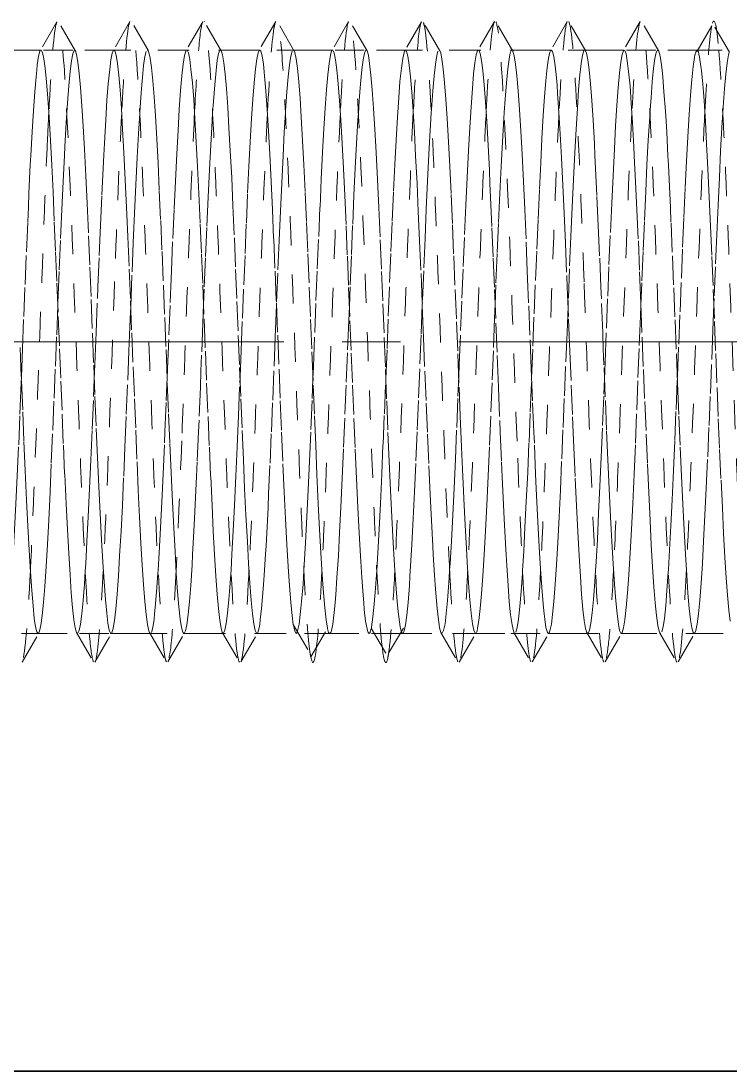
# Model space of a CAD drawing. Header units: millimetres. Extents: x -742 to 742, y -525 to 525.
# Drawn here: x -411.8 to -387.48, y -158.93 to -122.93 of the extents above; entities that cross this region are included whole.
import ezdxf

# ---------------------------------------------------------------- set-up
doc = ezdxf.new("R2010")
doc.units = ezdxf.units.MM
doc.linetypes.add('点画线', pattern=[18, 12, -2, 2, -2])
doc.linetypes.add('虚线', pattern=[2, 1, -1])
doc.layers.get('0').update_dxf_attribs({"lineweight": 35})
for name, color, linetype, lineweight in [('中心线层', 1, '点画线', 18), ('粗实线层', 7, 'Continuous', 35), ('虚线层', 6, '虚线', 18)]:
    doc.layers.add(name, color=color, linetype=linetype, lineweight=lineweight)

# ---------------------------------------------------------------- blocks, each defined once
blk = doc.blocks.new('*X8')
blk.add_line((-437.802, -70), (-387.802, -70))
at = {"layer": '虚线层', "color": 7}
for p, q in [((-406.042, -35), (-431.058, -35)), ((-429.127, -35), (-430.478, -35)), ((-426.629, -35), (-427.976, -35)), ((-424.126, -35), (-425.475, -35)), ((-421.626, -35), (-422.978, -35)), ((-419.129, -35), (-420.477, -35)), ((-416.626, -35), (-417.975, -35)), ((-414.126, -35), (-415.477, -35)), ((-411.629, -35), (-412.978, -35)), ((-409.127, -35), (-410.475, -35)), ((-406.626, -35), (-407.976, -35)), ((-405.761, -35), (-406.042, -35)), ((-404.134, -35), (-405.761, -35)), ((-435.802, -55), (-420.091, -55)), ((-429.225, -55), (-427.876, -55)), ((-426.728, -55), (-425.377, -55)), ((-424.227, -55), (-422.879, -55)), ((-421.725, -55), (-420.376, -55)), ((-420.091, -55), (-419.313, -55)), ((-419.313, -55), (-417.793, -55)), ((-419.227, -55), (-417.876, -55)), ((-417.793, -55), (-417.011, -55)), ((-417.011, -55), (-390.379, -55)), ((-416.728, -55), (-415.379, -55)), ((-414.225, -55), (-412.877, -55)), ((-411.727, -55), (-410.376, -55)), ((-409.228, -55), (-407.878, -55)), ((-406.726, -55), (-405.378, -55))]:
    blk.add_line(p, q, dxfattribs=at)
for points in [[(-428.581, -34.03), (-429.165, -35.039)], [(-427.944, -35.035), (-428.527, -34.025)], [(-426.078, -34.025), (-426.661, -35.034)], [(-425.443, -35.03), (-426.027, -34.021)], [(-423.577, -34.028), (-424.161, -35.038)], [(-422.947, -35.029), (-423.531, -34.019)], [(-421.073, -34.018), (-421.657, -35.028)], [(-420.441, -35.042), (-421.024, -34.032)], [(-418.577, -34.023), (-419.161, -35.032)], [(-417.943, -35.032), (-418.526, -34.023)], [(-416.08, -34.032), (-416.663, -35.042)], [(-415.447, -35.028), (-416.031, -34.018)], [(-413.573, -34.019), (-414.156, -35.029)], [(-412.943, -35.038), (-413.526, -34.028)], [(-411.077, -34.021), (-411.66, -35.03)], [(-410.443, -35.034), (-411.026, -34.025)], [(-408.577, -34.025), (-409.16, -35.035)], [(-407.939, -35.039), (-408.523, -34.03)], [(-406.122, -34.172), (-406.693, -35.15)], [(-405.516, -35.075), (-406.098, -34.078)], [(-429.225, -55), (-429.267, -54.949), (-429.313, -54.778), (-429.357, -54.486), (-429.401, -54.055), (-429.444, -53.531), (-429.487, -52.903), (-429.535, -52.138), (-429.581, -51.321), (-429.625, -50.427), (-429.671, -49.415), (-429.713, -48.397), (-429.756, -47.338), (-429.803, -46.194), (-429.849, -45.09)], [(-429.479, -38.62), (-429.434, -37.808), (-429.411, -37.432), (-429.388, -37.085), (-429.341, -36.429), (-429.297, -35.913), (-429.276, -35.694), (-429.255, -35.507), (-429.21, -35.206), (-429.166, -35.043), (-429.16, -35.032)], [(-429.127, -35), (-429.12, -35.002), (-429.072, -35.09), (-429.028, -35.298), (-428.985, -35.625), (-428.941, -36.092), (-428.898, -36.648), (-428.852, -37.307), (-428.804, -38.1), (-428.759, -38.942), (-428.716, -39.857), (-428.671, -40.888), (-428.629, -41.919), (-428.584, -42.989), (-428.536, -44.139), (-428.491, -45.244), (-428.447, -46.347), (-428.402, -47.488), (-428.36, -48.542), (-428.316, -49.553), (-428.268, -50.556), (-428.222, -51.44), (-428.178, -52.245), (-428.132, -52.996), (-428.09, -53.61), (-428.047, -54.119), (-428, -54.534), (-427.954, -54.809), (-427.909, -54.964), (-427.902, -54.978)], [(-427.994, -35.011), (-428.039, -35.132), (-428.084, -35.372), (-428.13, -35.729), (-428.177, -36.226), (-428.221, -36.81), (-428.242, -37.142), (-428.244, -37.161)], [(-427.95, -35.023), (-427.952, -35.021), (-427.973, -35), (-427.976, -35)], [(-426.729, -55), (-426.744, -54.993), (-426.787, -54.889), (-426.832, -54.649), (-426.874, -54.3), (-426.919, -53.837), (-426.967, -53.234), (-427.013, -52.558), (-427.057, -51.788), (-427.101, -50.89), (-427.144, -49.962), (-427.187, -48.973), (-427.235, -47.881), (-427.281, -46.806), (-427.325, -45.709), (-427.371, -44.546), (-427.413, -43.446), (-427.456, -42.364), (-427.503, -41.262), (-427.549, -40.261), (-427.594, -39.318), (-427.64, -38.401), (-427.682, -37.612), (-427.725, -36.913), (-427.771, -36.285), (-427.817, -35.797), (-427.862, -35.421), (-427.909, -35.153), (-427.95, -35.023)], [(-427.179, -43.119), (-427.134, -42.046), (-427.111, -41.518), (-427.088, -41.009), (-427.041, -39.972), (-426.997, -39.048), (-426.976, -38.609), (-426.955, -38.197), (-426.91, -37.392), (-426.866, -36.722), (-426.82, -36.153), (-426.772, -35.672), (-426.728, -35.331), (-426.685, -35.108), (-426.656, -35.025)], [(-426.629, -35), (-426.598, -35.032), (-426.552, -35.181), (-426.504, -35.467), (-426.459, -35.858), (-426.416, -36.362), (-426.371, -37.005), (-426.329, -37.717), (-426.284, -38.518), (-426.236, -39.445), (-426.191, -40.398), (-426.147, -41.406), (-426.102, -42.514), (-426.06, -43.598), (-426.016, -44.7), (-425.968, -45.862), (-425.922, -46.957), (-425.878, -48.028), (-425.832, -49.114), (-425.79, -50.095), (-425.748, -51.014), (-425.7, -51.901), (-425.654, -52.658), (-425.609, -53.321), (-425.563, -53.908), (-425.521, -54.356), (-425.478, -54.688), (-425.432, -54.911), (-425.405, -54.978)], [(-425.517, -35.051), (-425.562, -35.223), (-425.609, -35.533), (-425.652, -35.946), (-425.673, -36.197), (-425.694, -36.47), (-425.739, -37.134), (-425.742, -37.174)], [(-425.447, -35.024), (-425.471, -35.001), (-425.475, -35)], [(-424.227, -55), (-424.262, -54.957), (-424.306, -54.793), (-424.351, -54.51), (-424.399, -54.086), (-424.444, -53.57), (-424.487, -52.948), (-424.532, -52.19), (-424.574, -51.379), (-424.619, -50.489), (-424.667, -49.482), (-424.713, -48.468), (-424.757, -47.411), (-424.801, -46.268), (-424.844, -45.165), (-424.887, -44.06), (-424.935, -42.911), (-424.981, -41.844), (-425.025, -40.815), (-425.071, -39.789), (-425.113, -38.879), (-425.156, -38.043), (-425.203, -37.256), (-425.249, -36.605), (-425.294, -36.056), (-425.34, -35.598), (-425.382, -35.279), (-425.425, -35.08), (-425.447, -35.024)], [(-424.802, -46.251), (-424.788, -45.92), (-424.741, -44.758), (-424.697, -43.656), (-424.676, -43.106), (-424.655, -42.57), (-424.61, -41.46), (-424.566, -40.449), (-424.52, -39.494), (-424.472, -38.562), (-424.428, -37.756), (-424.385, -37.039), (-424.341, -36.391), (-424.298, -35.882), (-424.252, -35.484), (-424.204, -35.192), (-424.159, -35.037), (-424.153, -35.025)], [(-424.126, -35), (-424.116, -35.003), (-424.071, -35.1), (-424.029, -35.316), (-423.984, -35.651), (-423.936, -36.126), (-423.891, -36.69), (-423.847, -37.355), (-423.802, -38.155), (-423.76, -39.001), (-423.716, -39.921), (-423.668, -40.956), (-423.622, -41.99), (-423.578, -43.061), (-423.533, -44.213), (-423.49, -45.319), (-423.448, -46.421), (-423.4, -47.56), (-423.354, -48.612), (-423.309, -49.619), (-423.263, -50.617), (-423.221, -51.497), (-423.178, -52.296), (-423.132, -53.041), (-423.087, -53.648), (-423.041, -54.15), (-422.994, -54.556), (-422.951, -54.823), (-422.93, -54.912), (-422.909, -54.97), (-422.902, -54.983)], [(-422.994, -35.008), (-423.04, -35.12), (-423.082, -35.352), (-423.125, -35.701), (-423.171, -36.191), (-423.217, -36.767), (-423.244, -37.155)], [(-422.954, -35.018), (-422.978, -35)], [(-421.725, -55), (-421.737, -54.995), (-421.783, -54.9), (-421.831, -54.668), (-421.875, -54.327), (-421.918, -53.872), (-421.962, -53.276), (-422.006, -52.606), (-422.051, -51.843), (-422.099, -50.95), (-422.144, -50.026), (-422.187, -49.041), (-422.232, -47.952), (-422.274, -46.879), (-422.319, -45.783), (-422.367, -44.621), (-422.413, -43.52), (-422.457, -42.437), (-422.501, -41.332), (-422.544, -40.327), (-422.587, -39.379), (-422.635, -38.457), (-422.681, -37.662), (-422.725, -36.957), (-422.771, -36.322), (-422.813, -35.826), (-422.856, -35.443), (-422.903, -35.166), (-422.949, -35.026), (-422.954, -35.018)], [(-422.302, -46.203), (-422.266, -45.302), (-422.22, -44.197), (-422.172, -43.045), (-422.128, -41.974), (-422.085, -40.94), (-422.041, -39.907), (-421.998, -38.988), (-421.952, -38.142), (-421.904, -37.344), (-421.859, -36.68), (-421.816, -36.119), (-421.771, -35.645), (-421.729, -35.312), (-421.684, -35.098), (-421.651, -35.018)], [(-421.626, -35), (-421.591, -35.038), (-421.547, -35.195), (-421.502, -35.489), (-421.46, -35.889), (-421.416, -36.399), (-421.368, -37.05), (-421.322, -37.768), (-421.278, -38.575), (-421.233, -39.508), (-421.19, -40.464), (-421.148, -41.476), (-421.1, -42.586), (-421.054, -43.672), (-421.009, -44.775), (-420.963, -45.936), (-420.921, -47.03), (-420.879, -48.099), (-420.832, -49.182), (-420.787, -50.159), (-420.741, -51.073), (-420.694, -51.954), (-420.651, -52.705), (-420.63, -53.049), (-420.609, -53.362), (-420.564, -53.942), (-420.519, -54.382), (-420.474, -54.703)], [(-420.513, -35.044), (-420.556, -35.208), (-420.603, -35.509), (-420.649, -35.915), (-420.694, -36.431), (-420.74, -37.088), (-420.744, -37.157)], [(-420.448, -35.029), (-420.471, -35.002), (-420.477, -35)], [(-419.301, -54.831), (-419.306, -54.808), (-419.327, -54.684), (-419.348, -54.533), (-419.393, -54.117), (-419.437, -53.608), (-419.483, -52.993), (-419.531, -52.242), (-419.575, -51.436), (-419.618, -50.552), (-419.663, -49.548), (-419.706, -48.537), (-419.751, -47.483), (-419.799, -46.342), (-419.844, -45.239), (-419.887, -44.134), (-419.932, -42.983), (-419.974, -41.914), (-420.019, -40.883), (-420.067, -39.853), (-420.113, -38.938), (-420.157, -38.097), (-420.201, -37.304), (-420.244, -36.646), (-420.287, -36.09), (-420.335, -35.623), (-420.381, -35.297), (-420.425, -35.089), (-420.448, -35.029)], [(-419.802, -46.277), (-419.785, -45.845), (-419.741, -44.683), (-419.698, -43.581), (-419.652, -42.497), (-419.604, -41.39), (-419.559, -40.383), (-419.516, -39.431), (-419.471, -38.505), (-419.429, -37.705), (-419.384, -36.994), (-419.336, -36.353), (-419.291, -35.851), (-419.247, -35.461), (-419.202, -35.177), (-419.16, -35.03), (-419.157, -35.025)], [(-419.129, -35), (-419.116, -35.005), (-419.068, -35.111), (-419.023, -35.335), (-418.978, -35.678), (-418.933, -36.161), (-418.89, -36.731), (-418.848, -37.403), (-418.8, -38.209), (-418.754, -39.061), (-418.709, -39.986), (-418.663, -41.024), (-418.621, -42.061), (-418.579, -43.135), (-418.532, -44.288), (-418.487, -45.394), (-418.441, -46.494), (-418.394, -47.632), (-418.351, -48.681), (-418.33, -49.194), (-418.309, -49.686), (-418.264, -50.679), (-418.219, -51.553), (-418.173, -52.347), (-418.126, -53.085), (-418.082, -53.685), (-418.061, -53.948), (-418.04, -54.18), (-417.995, -54.578), (-417.979, -54.687)], [(-417.987, -35.005), (-418.035, -35.109), (-418.081, -35.332), (-418.125, -35.674), (-418.171, -36.155), (-418.213, -36.725), (-418.242, -37.178)], [(-417.947, -35.025), (-417.975, -35)], [(-416.824, -54.687), (-416.869, -54.354), (-416.892, -54.143), (-416.915, -53.906), (-416.962, -53.318), (-417.006, -52.655), (-417.027, -52.284), (-417.049, -51.897), (-417.093, -51.01), (-417.137, -50.091), (-417.183, -49.109), (-417.231, -48.023), (-417.275, -46.952), (-417.318, -45.857), (-417.363, -44.695), (-417.406, -43.593), (-417.451, -42.509), (-417.499, -41.401), (-417.544, -40.393), (-417.587, -39.441), (-417.632, -38.514), (-417.675, -37.713), (-417.719, -37.002), (-417.767, -36.359), (-417.813, -35.856), (-417.857, -35.465), (-417.901, -35.18), (-417.944, -35.031), (-417.947, -35.025)], [(-417.302, -46.275), (-417.259, -45.228), (-417.216, -44.122), (-417.171, -42.972), (-417.129, -41.903), (-417.084, -40.872), (-417.036, -39.843), (-416.991, -38.928), (-416.947, -38.088), (-416.902, -37.296), (-416.86, -36.639), (-416.816, -36.084), (-416.768, -35.619), (-416.723, -35.294), (-416.678, -35.088), (-416.656, -35.029)], [(-416.626, -35), (-416.59, -35.045), (-416.548, -35.21), (-416.5, -35.513), (-416.455, -35.92), (-416.409, -36.438), (-416.363, -37.095), (-416.321, -37.82), (-416.279, -38.632), (-416.232, -39.57), (-416.187, -40.531), (-416.141, -41.546), (-416.094, -42.658), (-416.051, -43.746), (-416.03, -44.301), (-416.009, -44.85), (-415.964, -46.011), (-415.919, -47.104), (-415.873, -48.17), (-415.826, -49.249), (-415.782, -50.223), (-415.761, -50.69), (-415.74, -51.133), (-415.695, -52.008), (-415.679, -52.293)], [(-415.513, -35.037), (-415.557, -35.193), (-415.601, -35.486), (-415.644, -35.884), (-415.687, -36.393), (-415.735, -37.042), (-415.743, -37.157)], [(-415.453, -35.018), (-415.467, -35.003), (-415.477, -35)], [(-414.524, -52.293), (-414.569, -51.493), (-414.592, -51.059), (-414.615, -50.614), (-414.662, -49.615), (-414.706, -48.607), (-414.728, -48.082), (-414.749, -47.555), (-414.793, -46.416), (-414.837, -45.314), (-414.883, -44.209), (-414.931, -43.057), (-414.975, -41.986), (-415.018, -40.951), (-415.063, -39.917), (-415.106, -38.997), (-415.151, -38.151), (-415.199, -37.352), (-415.244, -36.687), (-415.287, -36.124), (-415.332, -35.649), (-415.375, -35.315), (-415.419, -35.099), (-415.453, -35.018)], [(-414.802, -46.203), (-414.784, -45.771), (-414.736, -44.609), (-414.691, -43.508), (-414.647, -42.425), (-414.602, -41.321), (-414.56, -40.316), (-414.516, -39.37), (-414.468, -38.448), (-414.423, -37.654), (-414.378, -36.95), (-414.333, -36.316), (-414.29, -35.821), (-414.248, -35.439), (-414.2, -35.164), (-414.155, -35.025), (-414.15, -35.018)], [(-414.126, -35), (-414.109, -35.008), (-414.063, -35.122), (-414.021, -35.355), (-413.979, -35.705), (-413.932, -36.196), (-413.887, -36.774), (-413.841, -37.452), (-413.794, -38.264), (-413.751, -39.121), (-413.73, -39.581), (-413.709, -40.051), (-413.664, -41.093), (-413.619, -42.133), (-413.573, -43.208), (-413.526, -44.362), (-413.482, -45.468), (-413.461, -46.024), (-413.44, -46.569), (-413.395, -47.705), (-413.379, -48.095)], [(-412.988, -35.003), (-413.032, -35.098), (-413.075, -35.313), (-413.119, -35.647), (-413.167, -36.121), (-413.213, -36.683), (-413.244, -37.145)], [(-412.951, -35.025), (-412.978, -35)], [(-412.224, -48.095), (-412.269, -47.026), (-412.292, -46.477), (-412.315, -45.932), (-412.362, -44.77), (-412.406, -43.668), (-412.428, -43.117), (-412.449, -42.581), (-412.493, -41.471), (-412.538, -40.46), (-412.583, -39.504), (-412.631, -38.571), (-412.675, -37.765), (-412.718, -37.047), (-412.763, -36.397), (-412.806, -35.887), (-412.851, -35.488), (-412.899, -35.194), (-412.944, -35.038), (-412.951, -35.025)], [(-412.302, -46.251), (-412.26, -45.153), (-412.216, -44.048), (-412.168, -42.899), (-412.123, -41.832), (-412.078, -40.804), (-412.033, -39.779), (-411.99, -38.869), (-411.948, -38.034), (-411.9, -37.249), (-411.855, -36.598), (-411.809, -36.051), (-411.763, -35.594), (-411.721, -35.276), (-411.679, -35.078), (-411.657, -35.024)], [(-411.629, -35), (-411.587, -35.052), (-411.541, -35.225), (-411.494, -35.536), (-411.451, -35.951), (-411.43, -36.202), (-411.409, -36.477), (-411.364, -37.141), (-411.319, -37.872), (-411.273, -38.69), (-411.226, -39.633), (-411.182, -40.598), (-411.161, -41.105), (-411.14, -41.616), (-411.095, -42.732), (-411.079, -43.131)], [(-410.506, -35.031), (-410.551, -35.178), (-410.599, -35.463), (-410.644, -35.853), (-410.688, -36.355), (-410.732, -36.998), (-410.743, -37.173)], [(-410.448, -35.025), (-410.463, -35.005), (-410.475, -35)], [(-409.924, -43.131), (-409.969, -42.057), (-409.992, -41.529), (-410.015, -41.02), (-410.062, -39.982), (-410.106, -39.057), (-410.128, -38.618), (-410.149, -38.206), (-410.193, -37.4), (-410.238, -36.729), (-410.283, -36.159), (-410.331, -35.676), (-410.375, -35.334), (-410.418, -35.11), (-410.448, -35.025)], [(-409.802, -46.284), (-409.778, -45.697), (-409.733, -44.534), (-409.69, -43.434), (-409.648, -42.353), (-409.6, -41.251), (-409.555, -40.251), (-409.509, -39.308), (-409.463, -38.392), (-409.421, -37.604), (-409.379, -36.906), (-409.332, -36.279), (-409.287, -35.792), (-409.241, -35.418), (-409.194, -35.151), (-409.153, -35.023)], [(-409.153, -35.023), (-409.151, -35.02), (-409.13, -35)], [(-409.127, -35), (-409.109, -35.011), (-409.064, -35.134), (-409.019, -35.375), (-408.973, -35.733), (-408.926, -36.232), (-408.883, -36.816), (-408.861, -37.149), (-408.84, -37.501), (-408.795, -38.32), (-408.779, -38.629)], [(-407.983, -35.001), (-408.031, -35.088), (-408.075, -35.295), (-408.118, -35.621), (-408.163, -36.087), (-408.206, -36.642), (-408.243, -37.175)], [(-407.624, -38.629), (-407.669, -37.817), (-407.692, -37.44), (-407.715, -37.092), (-407.762, -36.435), (-407.806, -35.918), (-407.828, -35.699), (-407.849, -35.511), (-407.893, -35.209), (-407.938, -35.044), (-407.943, -35.032)], [(-407.302, -46.217), (-407.3, -46.182), (-407.255, -45.078), (-407.209, -43.974), (-407.163, -42.826), (-407.121, -41.761), (-407.079, -40.736), (-407.032, -39.715), (-406.987, -38.81), (-406.941, -37.981), (-406.894, -37.202), (-406.851, -36.558), (-406.83, -36.273), (-406.809, -36.018), (-406.764, -35.568), (-406.719, -35.259), (-406.699, -35.16)], [(-406.693, -35.15), (-406.704, -35.169)], [(-406.699, -35.16), (-406.673, -35.069), (-406.626, -35), (-406.626, -35)], [(-406.626, -35), (-406.583, -35.06), (-406.561, -35.136), (-406.54, -35.242), (-406.495, -35.561), (-406.479, -35.704)], [(-405.522, -35.064), (-405.528, -35.08), (-405.549, -35.165), (-405.593, -35.441), (-405.638, -35.823), (-405.683, -36.318), (-405.731, -36.953), (-405.744, -37.146)], [(-406.479, -35.704), (-406.434, -36.167), (-406.411, -36.442), (-406.388, -36.739), (-406.341, -37.449), (-406.298, -38.219), (-406.276, -38.639), (-406.255, -39.072), (-406.21, -40.047), (-406.166, -41.037), (-406.12, -42.075), (-406.072, -43.204), (-406.028, -44.301), (-405.985, -45.407), (-405.941, -46.565), (-405.898, -47.646), (-405.852, -48.694), (-405.804, -49.748), (-405.759, -50.69), (-405.716, -51.564), (-405.672, -52.395), (-405.629, -53.093), (-405.584, -53.692), (-405.536, -54.207), (-405.491, -54.582)], [(-428.244, -37.161), (-428.263, -37.493), (-428.308, -38.311), (-428.324, -38.62)], [(-425.742, -37.174), (-425.784, -37.864), (-425.83, -38.681), (-425.877, -39.623), (-425.921, -40.587), (-425.942, -41.094), (-425.963, -41.605), (-426.008, -42.72), (-426.024, -43.119)], [(-423.244, -37.155), (-423.262, -37.444), (-423.309, -38.255), (-423.352, -39.112), (-423.373, -39.571), (-423.394, -40.04), (-423.439, -41.082), (-423.484, -42.122), (-423.53, -43.197), (-423.552, -43.722)], [(-420.744, -37.157), (-420.783, -37.811), (-420.825, -38.623), (-420.871, -39.56), (-420.917, -40.52), (-420.962, -41.534), (-421.009, -42.647), (-421.052, -43.734)], [(-418.242, -37.178), (-418.256, -37.395), (-418.303, -38.2), (-418.349, -39.052), (-418.394, -39.975), (-418.44, -41.013), (-418.483, -42.05), (-418.525, -43.123), (-418.552, -43.797)], [(-415.743, -37.157), (-415.781, -37.76), (-415.826, -38.566), (-415.871, -39.498), (-415.913, -40.453), (-415.956, -41.465), (-416.003, -42.574), (-416.049, -43.66), (-416.052, -43.733)], [(-413.244, -37.145), (-413.257, -37.347), (-413.301, -38.146), (-413.344, -38.992), (-413.387, -39.911), (-413.435, -40.945), (-413.481, -41.979), (-413.526, -43.05), (-413.552, -43.722)], [(-410.743, -37.173), (-410.775, -37.709), (-410.819, -38.509), (-410.867, -39.436), (-410.913, -40.387), (-410.957, -41.395), (-411.001, -42.502), (-411.044, -43.586), (-411.052, -43.792)], [(-408.243, -37.175), (-408.251, -37.299), (-408.299, -38.092), (-408.344, -38.932), (-408.388, -39.847), (-408.432, -40.877), (-408.475, -41.908), (-408.519, -42.977), (-408.552, -43.76)], [(-405.744, -37.146), (-405.775, -37.658), (-405.818, -38.452), (-405.863, -39.374), (-405.906, -40.321), (-405.951, -41.325), (-405.999, -42.43), (-406.044, -43.512), (-406.052, -43.709)], [(-429.802, -46.218), (-429.764, -45.241), (-429.719, -44.136), (-429.673, -43.041), (-429.626, -41.916), (-429.582, -40.884), (-429.561, -40.383), (-429.54, -39.903), (-429.495, -38.939), (-429.479, -38.62)], [(-428.324, -38.62), (-428.369, -39.509), (-428.392, -39.983), (-428.415, -40.465), (-428.462, -41.531), (-428.506, -42.587), (-428.527, -43.132), (-428.548, -43.674), (-428.552, -43.762)], [(-408.779, -38.629), (-408.734, -39.519), (-408.711, -39.993), (-408.688, -40.476), (-408.641, -41.542), (-408.597, -42.599), (-408.576, -43.144), (-408.555, -43.686), (-408.51, -44.845), (-408.466, -45.95), (-408.42, -47.044), (-408.372, -48.166), (-408.328, -49.194), (-408.285, -50.171), (-408.241, -51.13), (-408.198, -51.965), (-408.152, -52.714), (-408.104, -53.401), (-408.059, -53.948), (-408.016, -54.387), (-407.972, -54.723), (-407.929, -54.922), (-407.906, -54.977)], [(-406.725, -55), (-406.756, -54.969), (-406.803, -54.811), (-406.849, -54.537), (-406.894, -54.146), (-406.94, -53.615), (-406.983, -53.002), (-407.025, -52.29), (-407.071, -51.446), (-407.117, -50.563), (-407.162, -49.611), (-407.209, -48.55), (-407.252, -47.496), (-407.273, -46.953), (-407.294, -46.412), (-407.34, -45.253), (-407.385, -44.148), (-407.43, -43.053), (-407.477, -41.927), (-407.521, -40.895), (-407.543, -40.394), (-407.564, -39.913), (-407.608, -38.948), (-407.624, -38.629)], [(-427.302, -46.284), (-427.282, -45.785), (-427.261, -45.228), (-427.24, -44.679), (-427.195, -43.521), (-427.179, -43.119)], [(-426.024, -43.119), (-426.052, -43.791)], [(-411.079, -43.131), (-411.034, -44.227), (-411.011, -44.783), (-410.988, -45.332), (-410.941, -46.49), (-410.897, -47.573), (-410.876, -48.108), (-410.855, -48.625), (-410.81, -49.682), (-410.766, -50.629), (-410.72, -51.507), (-410.672, -52.344), (-410.628, -53.049), (-410.585, -53.655), (-410.541, -54.178), (-410.498, -54.56), (-410.452, -54.826), (-410.404, -54.975), (-410.4, -54.982)], [(-409.228, -55), (-409.24, -54.996), (-409.283, -54.901), (-409.325, -54.686), (-409.371, -54.332), (-409.417, -53.878), (-409.462, -53.316), (-409.509, -52.615), (-409.552, -51.853), (-409.573, -51.436), (-409.594, -51.007), (-409.639, -50.038), (-409.685, -49.053), (-409.73, -48.019), (-409.777, -46.893), (-409.821, -45.797), (-409.843, -45.24), (-409.864, -44.691), (-409.908, -43.533), (-409.924, -43.131)], [(-428.552, -43.762), (-428.593, -44.834), (-428.637, -45.939), (-428.683, -47.032), (-428.731, -48.155), (-428.775, -49.183), (-428.818, -50.161), (-428.862, -51.12), (-428.906, -51.956), (-428.951, -52.707), (-428.999, -53.394), (-429.044, -53.943), (-429.087, -54.382), (-429.132, -54.721), (-429.174, -54.92), (-429.198, -54.977)], [(-426.052, -43.791), (-426.069, -44.215), (-426.092, -44.771), (-426.115, -45.32), (-426.162, -46.478), (-426.206, -47.562), (-426.227, -48.096), (-426.248, -48.613), (-426.293, -49.671), (-426.337, -50.619), (-426.383, -51.498), (-426.431, -52.336), (-426.475, -53.042), (-426.518, -53.649), (-426.562, -54.173), (-426.606, -54.557), (-426.651, -54.823), (-426.699, -54.974)], [(-423.552, -43.722), (-423.577, -44.35), (-423.621, -45.456), (-423.642, -46.012), (-423.663, -46.557), (-423.708, -47.693), (-423.724, -48.083)], [(-421.052, -43.734), (-421.052, -43.734), (-421.073, -44.289), (-421.094, -44.838), (-421.139, -45.999), (-421.185, -47.092), (-421.23, -48.159), (-421.277, -49.239), (-421.321, -50.213), (-421.342, -50.68), (-421.363, -51.123), (-421.408, -52), (-421.424, -52.285)], [(-418.552, -43.797), (-418.571, -44.276), (-418.617, -45.382), (-418.662, -46.483), (-418.709, -47.62), (-418.752, -48.67), (-418.773, -49.183), (-418.794, -49.675), (-418.839, -50.67), (-418.885, -51.544), (-418.93, -52.339), (-418.977, -53.078), (-419.021, -53.68), (-419.042, -53.943), (-419.063, -54.175), (-419.108, -54.575), (-419.124, -54.684)], [(-416.052, -43.733), (-416.094, -44.763), (-416.14, -45.925), (-416.183, -47.018), (-416.225, -48.088), (-416.271, -49.171), (-416.317, -50.149), (-416.362, -51.064), (-416.409, -51.946), (-416.452, -52.698), (-416.473, -53.042), (-416.494, -53.356), (-416.539, -53.937), (-416.585, -54.378), (-416.63, -54.701)], [(-413.552, -43.722), (-413.571, -44.201), (-413.613, -45.307), (-413.656, -46.409), (-413.703, -47.549), (-413.749, -48.601), (-413.794, -49.609), (-413.84, -50.608), (-413.883, -51.488), (-413.925, -52.288), (-413.971, -53.034), (-414.017, -53.642), (-414.062, -54.145), (-414.109, -54.553), (-414.152, -54.821), (-414.173, -54.911), (-414.194, -54.969)], [(-411.052, -43.792), (-411.087, -44.688), (-411.135, -45.85), (-411.181, -46.945), (-411.226, -48.016), (-411.271, -49.103), (-411.313, -50.085), (-411.356, -51.004), (-411.403, -51.892), (-411.449, -52.65), (-411.494, -53.314), (-411.54, -53.903), (-411.583, -54.351), (-411.625, -54.685), (-411.671, -54.909), (-411.699, -54.978)], [(-408.552, -43.76), (-408.567, -44.127), (-408.613, -45.232), (-408.657, -46.335), (-408.702, -47.476), (-408.744, -48.531), (-408.787, -49.542), (-408.835, -50.546), (-408.881, -51.431), (-408.926, -52.237), (-408.971, -52.989), (-409.013, -53.604), (-409.056, -54.114), (-409.103, -54.53), (-409.149, -54.807), (-409.194, -54.963), (-409.202, -54.978)], [(-406.052, -43.709), (-406.088, -44.614), (-406.132, -45.776), (-406.175, -46.872), (-406.219, -47.945), (-406.267, -49.035), (-406.313, -50.02), (-406.357, -50.945), (-406.402, -51.838), (-406.444, -52.602), (-406.487, -53.273), (-406.535, -53.869), (-406.581, -54.325), (-406.626, -54.667), (-406.671, -54.899), (-406.699, -54.976)], [(-430.111, -52.835), (-430.078, -52.282), (-430.032, -51.437), (-429.987, -50.553), (-429.941, -49.601), (-429.894, -48.539), (-429.851, -47.485), (-429.83, -46.941), (-429.809, -46.4), (-429.802, -46.218)], [(-427.61, -52.862), (-427.594, -52.608), (-427.551, -51.844), (-427.53, -51.427), (-427.509, -50.997), (-427.464, -50.028), (-427.419, -49.043), (-427.373, -48.008), (-427.326, -46.881), (-427.302, -46.284)], [(-424.879, -48.083), (-424.834, -47.014), (-424.811, -46.465), (-424.802, -46.251)], [(-422.579, -52.285), (-422.534, -51.484), (-422.511, -51.05), (-422.488, -50.604), (-422.441, -49.605), (-422.397, -48.596), (-422.376, -48.071), (-422.355, -47.544), (-422.31, -46.404), (-422.302, -46.203)], [(-420.11, -52.846), (-420.097, -52.647), (-420.076, -52.276), (-420.055, -51.889), (-420.01, -51), (-419.966, -50.08), (-419.92, -49.098), (-419.872, -48.012), (-419.828, -46.941), (-419.802, -46.277)], [(-417.611, -52.847), (-417.572, -52.234), (-417.528, -51.427), (-417.485, -50.542), (-417.441, -49.538), (-417.398, -48.526), (-417.352, -47.471), (-417.304, -46.33), (-417.302, -46.275)], [(-415.112, -52.827), (-415.098, -52.598), (-415.052, -51.834), (-415.004, -50.941), (-414.959, -50.016), (-414.916, -49.03), (-414.871, -47.94), (-414.829, -46.867), (-414.802, -46.203)], [(-412.61, -52.843), (-412.571, -52.182), (-412.529, -51.369), (-412.484, -50.479), (-412.436, -49.471), (-412.391, -48.456), (-412.347, -47.399), (-412.302, -46.256), (-412.302, -46.251)], [(-410.11, -52.845), (-410.091, -52.55), (-410.047, -51.78), (-410.002, -50.88), (-409.96, -49.951), (-409.916, -48.962), (-409.868, -47.869), (-409.823, -46.794), (-409.802, -46.284)], [(-407.611, -52.821), (-407.568, -52.13), (-407.523, -51.312), (-407.478, -50.417), (-407.433, -49.404), (-407.39, -48.386), (-407.348, -47.326), (-407.302, -46.217)], [(-425.111, -52.831), (-425.073, -52.231), (-425.026, -51.38), (-424.982, -50.491), (-424.961, -50.016), (-424.94, -49.534), (-424.895, -48.469), (-424.879, -48.083)], [(-423.724, -48.083), (-423.769, -49.115), (-423.792, -49.616), (-423.815, -50.096), (-423.862, -51.061), (-423.906, -51.902), (-423.927, -52.294), (-423.948, -52.659), (-423.993, -53.353), (-424.037, -53.909), (-424.083, -54.356), (-424.131, -54.703), (-424.175, -54.911), (-424.201, -54.977)], [(-413.379, -48.095), (-413.334, -49.126), (-413.311, -49.627), (-413.288, -50.107), (-413.241, -51.07), (-413.197, -51.911), (-413.176, -52.303), (-413.155, -52.666), (-413.11, -53.36), (-413.066, -53.915), (-413.02, -54.361), (-412.972, -54.706), (-412.928, -54.912), (-412.903, -54.977)], [(-411.727, -55), (-411.762, -54.963), (-411.809, -54.796), (-411.852, -54.514), (-411.873, -54.327), (-411.894, -54.116), (-411.939, -53.577), (-411.985, -52.956), (-412.03, -52.239), (-412.077, -51.389), (-412.121, -50.501), (-412.142, -50.027), (-412.164, -49.545), (-412.208, -48.48), (-412.224, -48.095)], [(-422.611, -52.823), (-422.595, -52.558), (-422.579, -52.285)], [(-421.424, -52.285), (-421.469, -52.997), (-421.492, -53.319), (-421.515, -53.611), (-421.562, -54.143), (-421.606, -54.534), (-421.627, -54.688), (-421.648, -54.809), (-421.693, -54.969), (-421.697, -54.976)], [(-415.679, -52.293), (-415.634, -53.004), (-415.611, -53.326), (-415.588, -53.617), (-415.541, -54.148), (-415.497, -54.538), (-415.476, -54.691), (-415.455, -54.812), (-415.41, -54.97), (-415.407, -54.976)], [(-414.225, -55), (-414.239, -54.993), (-414.285, -54.891), (-414.33, -54.667), (-414.377, -54.305), (-414.421, -53.844), (-414.442, -53.57), (-414.463, -53.274), (-414.508, -52.566), (-414.524, -52.293)], [(-427.863, -54.995), (-427.821, -54.9), (-427.778, -54.683), (-427.732, -54.328), (-427.687, -53.873), (-427.641, -53.309), (-427.61, -52.862)], [(-425.341, -54.962), (-425.294, -54.793), (-425.251, -54.51), (-425.23, -54.323), (-425.209, -54.111), (-425.164, -53.57), (-425.119, -52.949), (-425.111, -52.831)], [(-422.864, -54.993), (-422.819, -54.889), (-422.773, -54.664), (-422.726, -54.301), (-422.682, -53.838), (-422.661, -53.564), (-422.64, -53.267), (-422.611, -52.823)], [(-420.279, -54.684), (-420.234, -54.35), (-420.211, -54.138), (-420.188, -53.901), (-420.141, -53.312), (-420.11, -52.846)], [(-417.802, -54.83), (-417.797, -54.806), (-417.776, -54.681), (-417.755, -54.529), (-417.71, -54.112), (-417.666, -53.602), (-417.62, -52.986), (-417.611, -52.847)], [(-415.128, -53.079), (-415.112, -52.827)], [(-412.841, -54.956), (-412.798, -54.791), (-412.752, -54.506), (-412.704, -54.081), (-412.659, -53.564), (-412.616, -52.941), (-412.61, -52.843)], [(-410.359, -54.992), (-410.316, -54.887), (-410.271, -54.646), (-410.229, -54.296), (-410.184, -53.832), (-410.136, -53.228), (-410.11, -52.845)], [(-407.836, -54.948), (-407.791, -54.775), (-407.747, -54.483), (-407.702, -54.05), (-407.66, -53.525), (-407.616, -52.895), (-407.611, -52.821)], [(-415.366, -54.995), (-415.32, -54.898), (-415.272, -54.665), (-415.228, -54.323), (-415.185, -53.867), (-415.141, -53.27), (-415.128, -53.079)], [(-420.48, -54.692), (-419.898, -55.678)], [(-420.474, -54.703), (-420.473, -54.707), (-420.426, -54.92), (-420.382, -54.999), (-420.376, -55)], [(-420.376, -55), (-420.361, -54.992), (-420.34, -54.955), (-420.295, -54.778), (-420.279, -54.684)], [(-419.124, -54.684), (-419.169, -54.9), (-419.181, -54.936)], [(-417.979, -54.687), (-417.934, -54.902), (-417.911, -54.965), (-417.888, -54.996), (-417.876, -55)], [(-417.206, -55.677), (-416.623, -54.691)], [(-416.728, -55), (-416.742, -54.993), (-416.763, -54.956), (-416.808, -54.78), (-416.824, -54.687)], [(-416.63, -54.701), (-416.63, -54.704), (-416.676, -54.913)], [(-429.778, -55.979), (-429.194, -54.971)], [(-427.909, -54.965), (-427.326, -55.975)], [(-427.902, -54.978), (-427.875, -55)], [(-427.281, -55.98), (-426.697, -54.97)], [(-425.41, -54.969), (-424.826, -55.978)], [(-425.405, -54.978), (-425.387, -54.997), (-425.377, -55)], [(-424.777, -55.975), (-424.194, -54.965)], [(-422.906, -54.976), (-422.322, -55.985)], [(-422.277, -55.978), (-421.693, -54.969)], [(-419.876, -55.805), (-419.294, -54.819)], [(-419.228, -55), (-419.262, -54.963), (-419.301, -54.831)], [(-419.181, -54.936), (-419.192, -54.964), (-419.215, -54.995), (-419.228, -55)], [(-417.876, -55), (-417.841, -54.962), (-417.833, -54.942)], [(-417.833, -54.942), (-417.802, -54.83)], [(-417.809, -54.818), (-417.227, -55.803)], [(-416.676, -54.913), (-416.677, -54.919), (-416.721, -54.999), (-416.728, -55)], [(-415.411, -54.969), (-414.827, -55.978)], [(-415.407, -54.976), (-415.379, -55)], [(-414.781, -55.985), (-414.198, -54.976)], [(-412.91, -54.965), (-412.326, -55.975)], [(-412.903, -54.977), (-412.885, -54.998), (-412.877, -55)], [(-412.278, -55.978), (-411.694, -54.969)], [(-410.407, -54.97), (-409.823, -55.98)], [(-409.778, -55.975), (-409.195, -54.965)], [(-407.91, -54.971), (-407.326, -55.979)], [(-407.906, -54.977), (-407.884, -54.999), (-407.878, -55)], [(-407.277, -55.975), (-406.693, -54.966)]]:
    blk.add_lwpolyline(points, dxfattribs=at)
for points, knots in [([(-428.581, -34.03), (-428.592, -34.052), (-428.603, -34.087), (-428.696, -34.489), (-428.778, -35.558), (-428.861, -37.15)], [0, 0, 0, 0, 303.510053, 303.510053, 2576.477035, 2576.477035, 2576.477035, 2576.477035]), ([(-427.326, -55.975), (-427.372, -55.898), (-427.418, -55.605), (-427.56, -54.045), (-427.656, -52.097), (-427.847, -47.286), (-427.943, -44.494), (-428.135, -39.385), (-428.231, -37.144), (-428.393, -34.722), (-428.46, -34.143), (-428.527, -34.025)], [0, 0, 0, 0, 637.935172, 637.935172, 1965.976577, 1965.976577, 3294.017983, 3294.017983, 4622.059389, 4622.059389, 5548.736719, 5548.736719, 5548.736719, 5548.736719]), ([(-426.078, -34.025), (-426.156, -34.17), (-426.235, -34.964), (-426.33, -36.567), (-426.345, -36.851), (-426.361, -37.153)], [0, 0, 0, 0, 2140.055835, 2140.055835, 2562.093594, 2562.093594, 2562.093594, 2562.093594]), ([(-424.826, -55.978), (-424.843, -55.951), (-424.86, -55.894), (-424.972, -55.31), (-425.068, -53.849), (-425.26, -49.648), (-425.356, -46.972), (-425.547, -41.663), (-425.643, -39.11), (-425.835, -35.346), (-425.931, -34.191), (-426.027, -34.022), (-426.027, -34.022), (-426.027, -34.021)], [0, 0, 0, 0, 272.635946, 272.635946, 1824.179953, 1824.179953, 3375.723961, 3375.723961, 4927.267968, 4927.267968, 6478.811976, 6478.811976, 6481.552238, 6481.552238, 6481.552238, 6481.552238]), ([(-423.583, -34.038), (-423.631, -34.141), (-423.679, -34.478), (-423.771, -35.568), (-423.816, -36.281), (-423.86, -37.139)], [0, 0, 0, 0, 1321.013465, 1321.013465, 2545.930525, 2545.930525, 2545.930525, 2545.930525]), ([(-422.323, -55.984), (-422.407, -55.859), (-422.492, -54.977), (-422.672, -51.787), (-422.768, -49.355), (-422.96, -44.102), (-423.056, -41.359), (-423.247, -36.866), (-423.343, -35.183), (-423.47, -34.202), (-423.5, -34.062), (-423.531, -34.019)], [0, 0, 0, 0, 1158.111701, 1158.111701, 2468.533818, 2468.533818, 3778.955935, 3778.955935, 5089.378052, 5089.378052, 5507.684546, 5507.684546, 5507.684546, 5507.684546]), ([(-421.102, -34.086), (-421.114, -34.129), (-421.127, -34.188), (-421.213, -34.71), (-421.287, -35.726), (-421.361, -37.154)], [0, 0, 0, 0, 366.649222, 366.649222, 2529.758668, 2529.758668, 2529.758668, 2529.758668]), ([(-419.898, -55.678), (-419.928, -55.479), (-419.959, -55.187), (-420.085, -53.599), (-420.181, -51.528), (-420.372, -46.584), (-420.468, -43.783), (-420.66, -38.778), (-420.756, -36.647), (-420.909, -34.595), (-420.967, -34.144), (-421.024, -34.032)], [0, 0, 0, 0, 441.683296, 441.683296, 1833.672196, 1833.672196, 3225.661095, 3225.661095, 4617.649994, 4617.649994, 5452.435124, 5452.435124, 5452.435124, 5452.435124]), ([(-418.578, -34.024), (-418.665, -34.183), (-418.752, -35.146), (-418.847, -36.879), (-418.854, -37.019), (-418.861, -37.162)], [0, 0, 0, 0, 2319.807424, 2319.807424, 2515.591755, 2515.591755, 2515.591755, 2515.591755]), ([(-417.402, -55.656), (-417.498, -54.995), (-417.593, -53.387), (-417.785, -48.99), (-417.881, -46.266), (-418.073, -40.989), (-418.168, -38.513), (-418.352, -35.149), (-418.439, -34.183), (-418.526, -34.024)], [0, 0, 0, 0, 1134.932213, 1134.932213, 2269.864427, 2269.864427, 3404.79664, 3404.79664, 4439.308429, 4439.308429, 4439.308429, 4439.308429]), ([(-416.08, -34.032), (-416.137, -34.144), (-416.194, -34.592), (-416.288, -35.838), (-416.324, -36.437), (-416.359, -37.13)], [0, 0, 0, 0, 1536.570138, 1536.570138, 2499.410386, 2499.410386, 2499.410386, 2499.410386]), ([(-415.102, -53.023), (-415.198, -51.201), (-415.293, -48.688), (-415.485, -43.394), (-415.581, -40.692), (-415.773, -36.387), (-415.868, -34.848), (-415.986, -34.132), (-416.009, -34.049), (-416.031, -34.018)], [0, 0, 0, 0, 1374.751971, 1374.751971, 2749.503941, 2749.503941, 4124.255912, 4124.255912, 4442.560122, 4442.560122, 4442.560122, 4442.560122]), ([(-413.573, -34.019), (-413.603, -34.062), (-413.634, -34.2), (-413.73, -34.94), (-413.795, -35.882), (-413.86, -37.141)], [0, 0, 0, 0, 789.332722, 789.332722, 2483.372347, 2483.372347, 2483.372347, 2483.372347]), ([(-412.802, -48.404), (-412.898, -45.872), (-412.993, -43.077), (-413.185, -38.196), (-413.281, -36.183), (-413.427, -34.46), (-413.476, -34.117), (-413.526, -34.028)], [0, 0, 0, 0, 1378.37898, 1378.37898, 2756.757959, 2756.757959, 3473.943682, 3473.943682, 3473.943682, 3473.943682]), ([(-411.077, -34.021), (-411.077, -34.021), (-411.077, -34.021), (-411.172, -34.186), (-411.267, -35.32), (-411.362, -37.172)], [0, 0, 0, 0, 0.194766, 0.194766, 2467.37187, 2467.37187, 2467.37187, 2467.37187]), ([(-410.502, -42.944), (-410.598, -40.328), (-410.693, -37.942), (-410.868, -34.967), (-410.947, -34.171), (-411.026, -34.025)], [0, 0, 0, 0, 1353.218168, 1353.218168, 2468.606644, 2468.606644, 2468.606644, 2468.606644]), ([(-408.577, -34.025), (-408.643, -34.143), (-408.71, -34.719), (-408.805, -36.124), (-408.832, -36.606), (-408.86, -37.145)], [0, 0, 0, 0, 1730.711328, 1730.711328, 2452.909607, 2452.909607, 2452.909607, 2452.909607]), ([(-408.202, -37.992), (-408.298, -35.939), (-408.393, -34.553), (-408.5, -34.088), (-408.512, -34.053), (-408.523, -34.03)], [0, 0, 0, 0, 2199.47006, 2199.47006, 2455.090718, 2455.090718, 2455.090718, 2455.090718]), ([(-406.122, -34.172), (-406.144, -34.279), (-406.167, -34.438), (-406.246, -35.183), (-406.303, -36.041), (-406.36, -37.137)], [0, 0, 0, 0, 689.862329, 689.862329, 2436.41739, 2436.41739, 2436.41739, 2436.41739]), ([(-404.826, -55.977), (-404.897, -55.854), (-404.968, -55.208), (-405.135, -52.606), (-405.231, -50.315), (-405.423, -45.164), (-405.518, -42.379), (-405.71, -37.64), (-405.806, -35.755), (-405.902, -34.774)], [0, 0, 0, 0, 846.926566, 846.926566, 1988.698264, 1988.698264, 3130.469961, 3130.469961, 4272.241659, 4272.241659, 4272.241659, 4272.241659]), ([(-423.86, -37.139), (-423.911, -38.131), (-423.963, -39.316), (-424.11, -43.064), (-424.206, -45.859), (-424.302, -48.392)], [0, 0, 0, 0, 887.316985, 887.316985, 2541.610288, 2541.610288, 2541.610288, 2541.610288]), ([(-421.361, -37.154), (-421.383, -37.578), (-421.405, -38.037), (-421.522, -40.679), (-421.618, -43.381), (-421.807, -48.588), (-421.899, -51.023), (-421.992, -52.831)], [0, 0, 0, 0, 367.876574, 367.876574, 1977.289904, 1977.289904, 3533.492281, 3533.492281, 3533.492281, 3533.492281]), ([(-418.861, -37.162), (-418.95, -38.883), (-419.038, -41.179), (-419.223, -46.253), (-419.318, -48.977), (-419.441, -51.782), (-419.467, -52.342), (-419.493, -52.85)], [0, 0, 0, 0, 1478.117788, 1478.117788, 3079.175611, 3079.175611, 3519.003275, 3519.003275, 3519.003275, 3519.003275]), ([(-416.359, -37.13), (-416.419, -38.286), (-416.479, -39.704), (-416.635, -43.77), (-416.731, -46.571), (-416.882, -50.483), (-416.938, -51.787), (-416.994, -52.864)], [0, 0, 0, 0, 989.77295, 989.77295, 2572.938156, 2572.938156, 3494.504248, 3494.504248, 3494.504248, 3494.504248]), ([(-413.86, -37.141), (-413.891, -37.729), (-413.921, -38.387), (-414.048, -41.346), (-414.143, -44.089), (-414.324, -49.032), (-414.408, -51.199), (-414.493, -52.842)], [0, 0, 0, 0, 502.069568, 502.069568, 2078.893488, 2078.893488, 3469.773145, 3469.773145, 3469.773145, 3469.773145]), ([(-411.362, -37.172), (-411.363, -37.187), (-411.363, -37.203), (-411.46, -39.098), (-411.556, -41.65), (-411.748, -46.958), (-411.843, -49.636), (-411.957, -52.131), (-411.975, -52.502), (-411.993, -52.848)], [0, 0, 0, 0, 16.570897, 16.570897, 2008.298464, 2008.298464, 4000.02603, 4000.02603, 4372.49416, 4372.49416, 4372.49416, 4372.49416]), ([(-408.86, -37.145), (-408.928, -38.462), (-408.996, -40.115), (-409.16, -44.48), (-409.256, -47.273), (-409.399, -50.866), (-409.446, -51.941), (-409.493, -52.854)], [0, 0, 0, 0, 1105.188207, 1105.188207, 2662.859012, 2662.859012, 3430.697991, 3430.697991, 3430.697991, 3430.697991]), ([(-406.36, -37.137), (-406.399, -37.888), (-406.438, -38.75), (-406.573, -42.027), (-406.668, -44.8), (-406.841, -49.461), (-406.917, -51.366), (-406.993, -52.846)], [0, 0, 0, 0, 628.617904, 628.617904, 2175.289732, 2175.289732, 3406.032217, 3406.032217, 3406.032217, 3406.032217]), ([(-428.902, -37.982), (-428.998, -40.032), (-429.093, -42.679), (-429.285, -47.994), (-429.381, -50.583), (-429.482, -52.631), (-429.487, -52.737), (-429.493, -52.84)], [0, 0, 0, 0, 1753.044961, 1753.044961, 3506.089922, 3506.089922, 3603.349686, 3603.349686, 3603.349686, 3603.349686]), ([(-407.326, -55.979), (-407.331, -55.972), (-407.335, -55.963), (-407.435, -55.702), (-407.531, -54.471), (-407.723, -50.595), (-407.818, -48.007), (-408.01, -42.692), (-408.106, -40.044), (-408.202, -37.992)], [0, 0, 0, 0, 63.080202, 63.080202, 1464.033789, 1464.033789, 2864.987377, 2864.987377, 4265.940964, 4265.940964, 4265.940964, 4265.940964]), ([(-426.602, -42.931), (-426.698, -45.546), (-426.793, -48.303), (-426.924, -51.428), (-426.959, -52.192), (-426.994, -52.866)], [0, 0, 0, 0, 1864.658347, 1864.658347, 2545.114824, 2545.114824, 2545.114824, 2545.114824]), ([(-409.823, -55.98), (-409.858, -55.93), (-409.892, -55.759), (-410.023, -54.642), (-410.118, -52.892), (-410.31, -48.316), (-410.406, -45.56), (-410.502, -42.944)], [0, 0, 0, 0, 515.286329, 515.286329, 1946.833674, 1946.833674, 3378.381018, 3378.381018, 3378.381018, 3378.381018]), ([(-412.327, -55.975), (-412.389, -55.865), (-412.452, -55.354), (-412.61, -53.119), (-412.706, -50.936), (-412.802, -48.404)], [0, 0, 0, 0, 958.469157, 958.469157, 2426.663111, 2426.663111, 2426.663111, 2426.663111]), ([(-426.994, -52.866), (-427.055, -54.038), (-427.116, -54.936), (-427.201, -55.665), (-427.225, -55.811), (-427.248, -55.899)], [0, 0, 0, 0, 1807.302729, 1807.302729, 2518.752821, 2518.752821, 2518.752821, 2518.752821]), ([(-424.494, -52.863), (-424.526, -53.476), (-424.557, -54.016), (-424.638, -55.157), (-424.687, -55.623), (-424.736, -55.845)], [0, 0, 0, 0, 983.209281, 983.209281, 2502.580688, 2502.580688, 2502.580688, 2502.580688]), ([(-416.994, -52.864), (-417.034, -53.637), (-417.074, -54.293), (-417.129, -54.982), (-417.143, -55.146), (-417.158, -55.288)], [0, 0, 0, 0, 1800.034145, 1800.034145, 2456.005429, 2456.005429, 2456.005429, 2456.005429]), ([(-414.493, -52.842), (-414.504, -53.062), (-414.515, -53.272), (-414.599, -54.744), (-414.67, -55.573), (-414.742, -55.874)], [0, 0, 0, 0, 331.538002, 331.538002, 2440.141866, 2440.141866, 2440.141866, 2440.141866]), ([(-411.993, -52.848), (-412.071, -54.354), (-412.149, -55.398), (-412.232, -55.83), (-412.236, -55.853), (-412.241, -55.873)], [0, 0, 0, 0, 2283.289383, 2283.289383, 2426.134404, 2426.134404, 2426.134404, 2426.134404]), ([(-409.493, -52.854), (-409.542, -53.792), (-409.591, -54.558), (-409.677, -55.505), (-409.714, -55.776), (-409.751, -55.906)], [0, 0, 0, 0, 1364.214174, 1364.214174, 2410.065819, 2410.065819, 2410.065819, 2410.065819]), ([(-406.993, -52.846), (-407.013, -53.226), (-407.032, -53.578), (-407.124, -55.07), (-407.196, -55.779), (-407.267, -55.956)], [0, 0, 0, 0, 512.433805, 512.433805, 2393.946908, 2393.946908, 2393.946908, 2393.946908])]:
    blk.add_open_spline(points, degree=3, knots=knots, dxfattribs=at)
for points in [[(-405.902, -34.774), (-405.967, -34.104), (-406.033, -33.871), (-406.098, -34.077)], [(-428.861, -37.15), (-428.874, -37.413), (-428.888, -37.691), (-428.902, -37.982)], [(-426.361, -37.153), (-426.441, -38.711), (-426.521, -40.74), (-426.602, -42.931)], [(-424.302, -48.392), (-424.366, -50.086), (-424.43, -51.625), (-424.494, -52.863)], [(-429.493, -52.84), (-429.583, -54.598), (-429.674, -55.712), (-429.764, -55.95)], [(-421.992, -52.831), (-421.995, -52.892), (-421.998, -52.953), (-422.002, -53.014)], [(-419.493, -52.85), (-419.563, -54.191), (-419.632, -55.171), (-419.702, -55.653)], [(-422.002, -53.014), (-422.084, -54.573), (-422.165, -55.582), (-422.247, -55.895)], [(-414.827, -55.978), (-414.919, -55.814), (-415.01, -54.762), (-415.102, -53.023)], [(-417.158, -55.288), (-417.174, -55.442), (-417.19, -55.572), (-417.206, -55.676)], [(-419.876, -55.805), (-419.883, -55.768), (-419.891, -55.726), (-419.898, -55.678)], [(-419.702, -55.653), (-419.76, -56.056), (-419.818, -56.101), (-419.876, -55.805)], [(-417.227, -55.803), (-417.285, -56.1), (-417.343, -56.057), (-417.402, -55.656)], [(-417.206, -55.676), (-417.213, -55.724), (-417.22, -55.766), (-417.227, -55.803)]]:
    blk.add_open_spline(points, degree=3, dxfattribs=at)
blk = doc.blocks.new('*X7')
at = {"layer": '中心线层'}
blk.add_line((-384.802, -45), (-440.802, -45), dxfattribs=at)
at = {"color": 0, "linetype": 'ByBlock'}
blk.add_blockref('*X8', (0, 0), dxfattribs=at)

msp = doc.modelspace()

# ---------------------------------------------------------------- block references
at = {"layer": '粗实线层'}
msp.add_blockref('*X7', (18.013, -88.929), dxfattribs=at)

doc.saveas('drawing.dxf')
